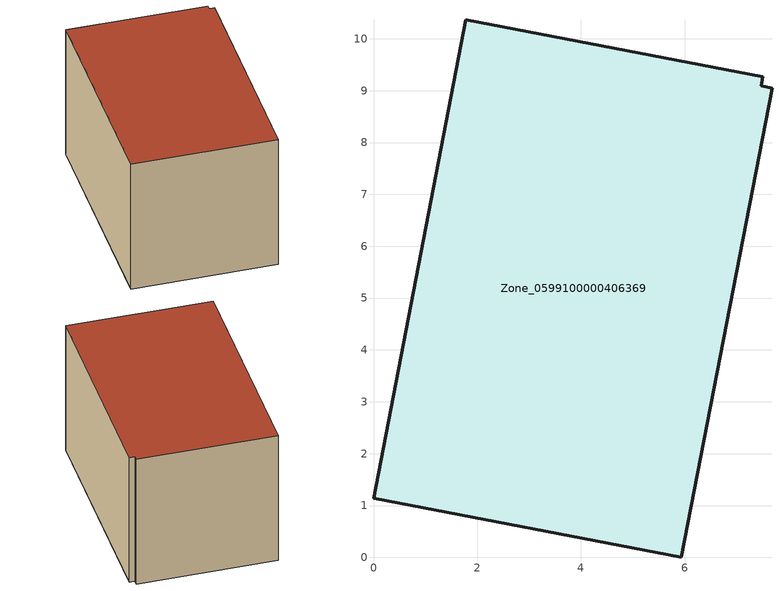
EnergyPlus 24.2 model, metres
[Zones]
Zone_0599100000406369
 floor ground (C_G): 5.93,0 0,1.14 1.78,10.37 7.51,9.27 7.47,9.1 7.68,9.05 z0
 wall outside (C_F): 0,1.14 5.93,0 7.68,9.05 7.47,9.1 7.51,9.27 1.78,10.37 0,1.14 z0:6.07
 roof outside (C_R): 7.51,9.27 1.78,10.37 0,1.14 5.93,0 7.68,9.05 7.47,9.1 z6.07
[BUILDING]
Pand.0599100000406369: North Axis=0; Terrain=City; Loads Convergence Tolerance Value=0.04; Temperature Convergence Tolerance Value=0.4; Solar Distribution=FullExterior; Maximum Number of Warmup Days=25; Minimum Number of Warmup Days=1
[Site:Location]
Rotterdam.The.Hague.AP_ZH_NLD Design_Conditions: Latitude=51.96; Longitude=4.45; Time Zone=1; Elevation=-4.5
[SITE:GROUNDTEMPERATURE:BUILDINGSURFACE]
18, 18, 18, 18, 18, 18, 18, 18, 18, 18, 18, 18
[MATERIAL] Thermal Absorptance=0.9; Solar Absorptance=0.7; Visible Absorptance=0.7
Name | Roughness | Thickness | Conductivity | Density | Specific Heat
G.TC.1992-2005 | MediumSmooth | 0.15 | 0.06 | 540 | 1210
F.TC.1992-2005 | Rough | 0.3 | 0.12 | 1920 | 840
R.TC.1992-2005 | MediumRough | 0.2 | 0.08 | 1500 | 1000
[CONSTRUCTION]
C_G: G.TC.1992-2005
C_F: F.TC.1992-2005
C_R: R.TC.1992-2005
[ZONE]
Zone_0599100000406369: Type=1; Multiplier=1; Ceiling Height=Autocalculate; Volume=Autocalculate; Floor Area=autocalculate; Part of Total Floor Area=Yes
[ZONEINFILTRATION:DESIGNFLOWRATE]
Infil_Zone_0599100000406369: Zone or ZoneList or Space or SpaceList=Zone_0599100000406369; Schedule=AlwaysOn; Design Flow Rate Calculation Method=Flow/Area; Flow Rate per Floor Area=0.0015; Constant Term Coefficient=1; Temperature Term Coefficient=0; Velocity Term Coefficient=0; Velocity Squared Term Coefficient=0
[HVACTEMPLATE:ZONE:IDEALLOADSAIRSYSTEM]
Zone_0599100000406369: Maximum Heating Supply Air Temperature=50; Minimum Cooling Supply Air Temperature=13; Maximum Heating Supply Air Humidity Ratio=0.0156; Minimum Cooling Supply Air Humidity Ratio=0.0077; Heating Limit=NoLimit; Cooling Limit=NoLimit; Dehumidification Control Type=ConstantSensibleHeatRatio; Cooling Sensible Heat Ratio=0.7; Dehumidification Setpoint=60; Humidification Control Type=None; Humidification Setpoint=30; Outdoor Air Method=None; Outdoor Air Flow Rate per Person=0.00944; Outdoor Air Flow Rate per Zone Floor Area=0; Outdoor Air Flow Rate per Zone=0; Demand Controlled Ventilation Type=None; Outdoor Air Economizer Type=NoEconomizer; Heat Recovery Type=None; Sensible Heat Recovery Effectiveness=0.7; Latent Heat Recovery Effectiveness=0.65
[ZONECONTROL:THERMOSTAT]
ThermostatControl_Zone_0599100000406369: Zone or ZoneList=Zone_0599100000406369; Control Type Schedule=DualSetpointControlType; Control 1=Thermostat_Zone_0599100000406369; Temperature Difference Between Cutout And Setpoint=0
[THERMOSTATSETPOINT:DUALSETPOINT]
Thermostat_Zone_0599100000406369: Heating Setpoint Temperature Schedule=HeatingSetpoint_Zone_0599100000406369; Cooling Setpoint Temperature Schedule=CoolingSetpoint_Zone_0599100000406369
[SCHEDULE:COMPACT]
HeatingSetpoint_Zone_0599100000406369: Through: 12/31, For: AllDays, Until: 24:00, 21
CoolingSetpoint_Zone_0599100000406369: Through: 12/31, For: AllDays, Until: 24:00, 24
DualSetpointControlType: Through: 12/31, For: AllDays, Until: 24:00, 4
AlwaysOn: Through: 12/31, For: AllDays, Until: 24:00, 1
